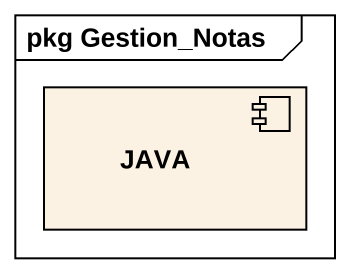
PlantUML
@startuml
mainframe pkg Gestion_Notas
component JAVA
@enduml
